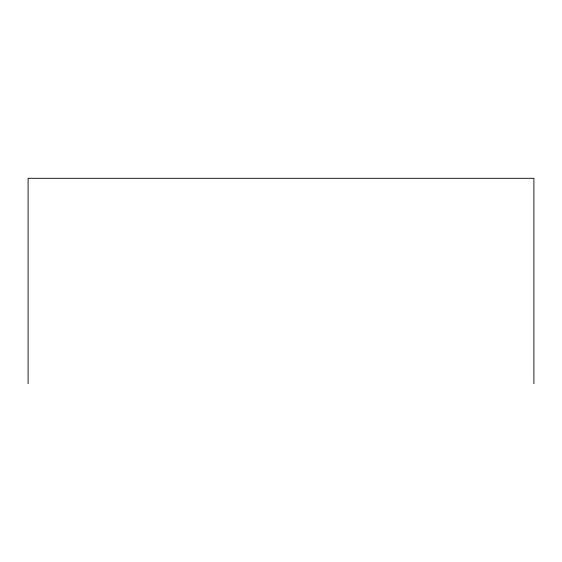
<?xml version="1.0" encoding="UTF-8"?>
<svg xmlns="http://www.w3.org/2000/svg" width="562" height="562" viewBox="0 0 562 562"><rect width="100%" height="100%" fill="white"/><g stroke="black" fill="none" stroke-linecap="round" stroke-linejoin="round"><path stroke-width="0.84" d="M533.9 383.706L533.9 178.294L28.1 178.294L28.1 383.706"/></g></svg>
